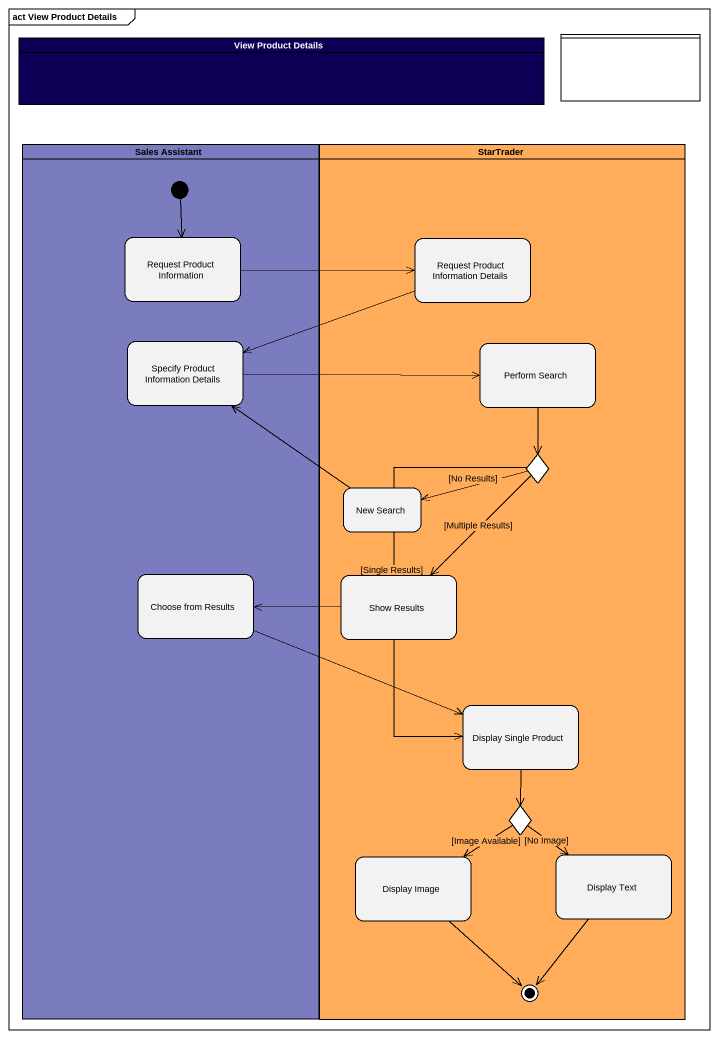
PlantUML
@startuml
mainframe act View Product Details
hide empty description
state "View Product Details" as View_Product_Details <<partition>> #0B0055
state " " as lane1 <<partition>>
state "Sales Assistant" as Sales_Assistant <<partition>> #7B7BC0 {
  state "Request Product Information" as Request_Product_Information
  state "Specify Product Information Details" as Specify_Product_Information
  state "Choose from Results" as Choose_from_Results
  [*] --> Request_Product_Information
}
state StarTrader <<partition>> #FFAD5B {
  state "Request Product Information Details" as Request_Product_Information_2
  state "Perform Search" as Perform_Search
  state choice1 <<choice>>
  state "New Search" as New_Search
  state "Show Results" as Show_Results
  state "Display Single Product" as Display_Single_Product
  state choice2 <<choice>>
  state "Display Image" as Display_Image
  state "Display Text" as Display_Text
  Display_Image --> [*]
  Display_Text --> [*]
}
Request_Product_Information -right-> Request_Product_Information_2
Request_Product_Information_2 -left-> Specify_Product_Information
Specify_Product_Information -right-> Perform_Search
Perform_Search --> choice1
choice1 -left-> New_Search : [No Results]
choice1 --> Show_Results : [Multiple Results]
choice1 --> Display_Single_Product : [Single Results]
New_Search -up-> Specify_Product_Information
Choose_from_Results -right-> Display_Single_Product
Show_Results -left-> Choose_from_Results
Display_Single_Product --> choice2
choice2 --> Display_Image : [Image Available]
choice2 --> Display_Text : [No Image]
@enduml
